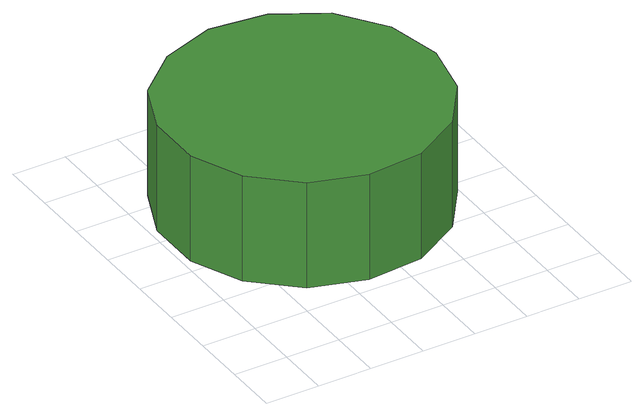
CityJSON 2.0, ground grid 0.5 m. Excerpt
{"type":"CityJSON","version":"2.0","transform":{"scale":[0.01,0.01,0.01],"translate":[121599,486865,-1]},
"CityObjects":{
"tree1":{"type":"SolitaryVegetationObject","attributes":{"function":"something"},"geometry":[{"type":"MultiSurface","lod":"1","boundaries":[[[0,1,2,3,4,5,6,7,8,9,10,11,12,13,14]],[[15,16,17,18,19,20,21,22,23,24,25,26,27,28,29]],[[0,29,28,1]],[[1,28,27,2]],[[2,27,26,3]],[[3,26,25,4]],[[4,25,24,5]],[[5,24,23,6]],[[6,23,22,7]],[[7,22,21,8]],[[8,21,20,9]],[[9,20,19,10]],[[10,19,18,11]],[[11,18,17,12]],[[12,17,16,13]],[[13,16,15,14]],[[14,15,29,0]]]}]},
"tree2":{"type":"SolitaryVegetationObject","attributes":{"function":"something"}},
"tree3":{"type":"SolitaryVegetationObject","attributes":{"function":"something"}},
"tree4":{"type":"SolitaryVegetationObject","attributes":{"function":"something"}}
},
"vertices":[
[259,191,171],[248,243,171],[217,286,171],[171,312,171],[118,318,171],[68,301,171],[28,266,171],[7,217,171],[7,164,171],[28,116,171],[68,80,171],[118,64,171],[171,69,171],[217,96,171],[248,139,171],[248,139,68],[217,96,68],[171,69,68],[118,64,68],[68,80,68],[28,116,68],[7,164,68],[7,217,68],[28,266,68],[68,301,68],[118,318,68],[171,312,68],[217,286,68],[248,243,68],[259,191,68]
]}
